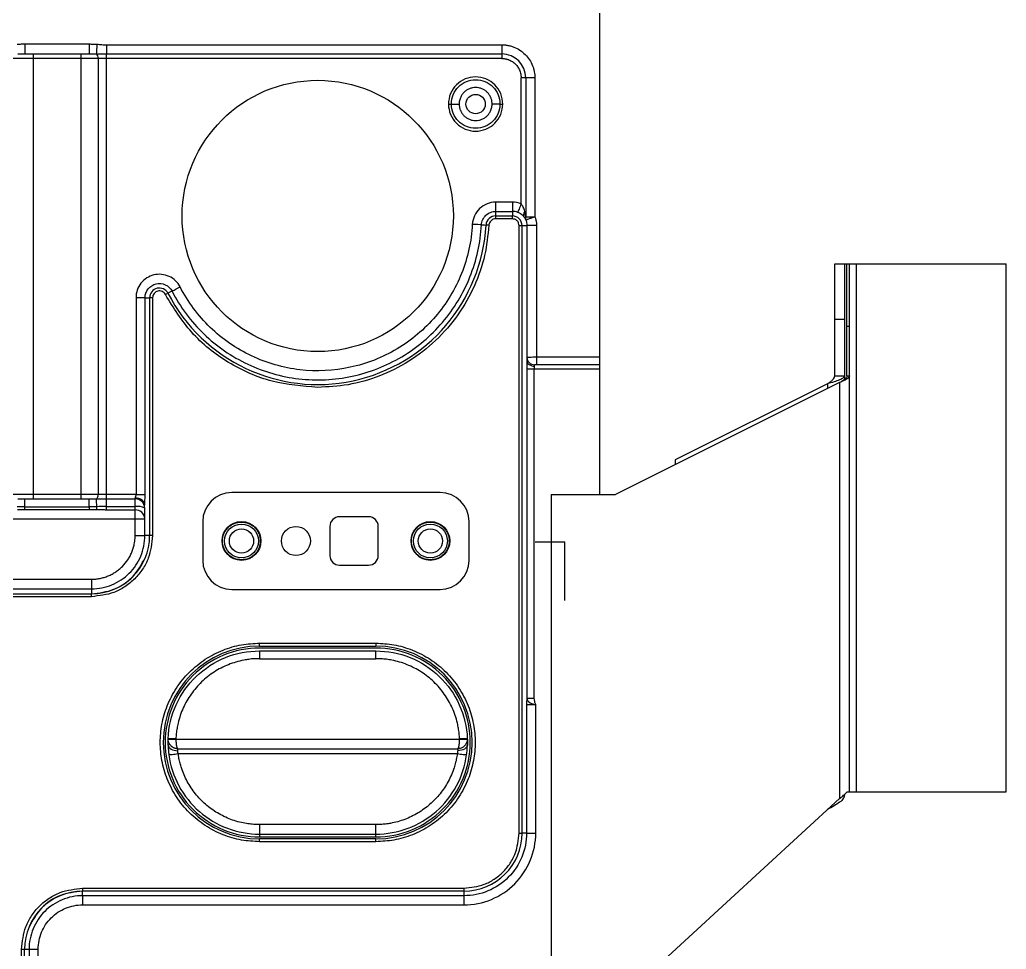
# Model space of a CAD drawing. Header units: millimetres. Extents: x -1 to 1576, y 30 to 633.
# Drawn here: x 1461.4 to 1563.3, y 85.2 to 181.1 of the extents above; entities that cross this region are included whole.
import ezdxf

# ---------------------------------------------------------------- set-up
doc = ezdxf.new("R2010")
doc.units = ezdxf.units.MM
doc.header["$PDSIZE"] = -1

msp = doc.modelspace()

# ---------------------------------------------------------------- linework, layer by layer
at = {"color": 7, "linetype": 'Continuous', "lineweight": 25}
for p, q in [((1521.3, 132.11), (1521.3, 231.13)), ((1461.97, 178.61), (1468.59, 178.61)), ((1470.38, 178.53), (1511.19, 178.53)), ((1511.19, 178.53), (1511.19, 177.11)), ((1461.92, 177.61), (1461.97, 177.62)), ((1461.97, 177.61), (1468.59, 177.61)), ((1462.8, 177.61), (1462.8, 131.61)), ((1467.76, 131.61), (1467.76, 177.61)), ((1470.38, 177.58), (1511.19, 177.58)), ((1470.38, 131.64), (1470.38, 177.58)), ((1511.19, 177.11), (1419.37, 177.11)), ((1469.51, 177.11), (1469.51, 132.11)), ((1514.61, 175.11), (1513.19, 175.11)), ((1513.19, 162.1), (1513.19, 175.11)), ((1513.66, 175.11), (1513.66, 160.78)), ((1514.61, 175.11), (1514.61, 160.78)), ((1512.28, 162.28), (1510.56, 162.28)), ((1510.56, 161.33), (1512.28, 161.33)), ((1509.86, 159.9), (1509.57, 159.92)), ((1510.56, 160.86), (1512.28, 160.86)), ((1510.56, 160.56), (1510.56, 160.86)), ((1512.28, 160.56), (1510.56, 160.56)), ((1512.28, 160.56), (1512.28, 160.86)), ((1513.66, 160.78), (1514.61, 160.78)), ((1512.98, 97.16), (1512.98, 159.86)), ((1512.98, 159.86), (1513.28, 159.86)), ((1513.28, 97.16), (1513.28, 159.86)), ((1513.78, 159.86), (1513.78, 146.24)), ((1514.78, 159.86), (1514.78, 146.31)), ((1545.57, 144.35), (1545.57, 155.91)), ((1545.57, 155.91), (1563.27, 155.91)), ((1546.57, 155.91), (1546.57, 143.99)), ((1546.82, 144.35), (1546.82, 155.91)), ((1547.08, 101.41), (1547.08, 155.91)), ((1547.78, 155.91), (1547.78, 101.41)), ((1563.27, 101.41), (1563.27, 155.91)), ((1476.46, 152.74), (1476.73, 152.88)), ((1473.43, 152.42), (1473.43, 132.11)), ((1474.37, 132.11), (1474.37, 152.42)), ((1474.84, 152.42), (1474.84, 127.86)), ((1475.14, 152.42), (1474.84, 152.42)), ((1475.14, 152.42), (1475.14, 127.86)), ((1545.57, 150.19), (1546.57, 150.19)), ((1547.08, 149.46), (1546.82, 149.46)), ((1514.78, 146.31), (1521.3, 146.31)), ((1513.77, 145.04), (1513.77, 111.07)), ((1521.3, 145.04), (1514.55, 145.04)), ((1514.55, 111.07), (1514.55, 145.04)), ((1514.58, 145.49), (1514.58, 145.5)), ((1514.58, 145.48), (1514.58, 145.49)), ((1514.58, 145.46), (1514.58, 145.48)), ((1514.58, 145.44), (1514.58, 145.46)), ((1514.58, 145.43), (1514.58, 145.44)), ((1514.58, 145.4), (1514.58, 145.43)), ((1514.58, 145.38), (1514.58, 145.4)), ((1514.58, 145.36), (1514.58, 145.38)), ((1514.78, 145.53), (1521.3, 145.53)), ((1546.07, 143.67), (1522.93, 132.11)), ((1545.57, 144.35), (1546.57, 144.35)), ((1546.07, 143.67), (1546.07, 100.73)), ((1546.82, 144.35), (1547.08, 144.35)), ((1544.82, 143.53), (1529.1, 135.68)), ((1544.82, 143.53), (1544.82, 143.04)), ((1529.1, 135.68), (1529.1, 135.19)), ((1473.43, 132.11), (1419.37, 132.11)), ((1461.97, 131.6), (1461.87, 131.61)), ((1468.59, 131.61), (1461.97, 131.61)), ((1468.64, 131.61), (1468.59, 131.61)), ((1473.34, 131.64), (1470.38, 131.64)), ((1473.34, 127.86), (1473.34, 131.74)), ((1504.82, 132.31), (1483.32, 132.31)), ((1516.3, 132.11), (1516.3, 80.91)), ((1516.3, 132.11), (1522.93, 132.11)), ((1461.97, 130.84), (1468.59, 130.84)), ((1468.59, 130.51), (1461.97, 130.51)), ((1468.59, 130.84), (1468.59, 130.51)), ((1470.38, 130.87), (1473.34, 130.87)), ((1473.34, 130.5), (1470.38, 130.5)), ((1474.32, 131.14), (1474.35, 131.26)), ((1189.77, 129.61), (1474.34, 129.61)), ((1474.34, 127.86), (1474.34, 129.61)), ((1497.44, 129.81), (1494.44, 129.81)), ((1480.32, 129.31), (1480.32, 125.31)), ((1493.44, 128.81), (1493.44, 125.81)), ((1498.44, 125.81), (1498.44, 128.81)), ((1507.82, 125.31), (1507.82, 129.31)), ((1475.14, 127.86), (1474.84, 127.86)), ((1494.44, 124.81), (1497.44, 124.81)), ((1423.28, 123.36), (1468.84, 123.36)), ((1423.28, 122.36), (1468.84, 122.36)), ((1483.32, 122.31), (1504.82, 122.31)), ((1423.28, 121.86), (1468.84, 121.86)), ((1468.84, 121.56), (1423.28, 121.56)), ((1468.84, 121.56), (1468.84, 121.86)), ((1486.19, 116.76), (1498.19, 116.76)), ((1486.19, 116.46), (1486.19, 116.76)), ((1486.19, 116.46), (1498.19, 116.46)), ((1498.19, 116.26), (1486.19, 116.26)), ((1498.19, 116.76), (1498.19, 116.46)), ((1486.19, 115.96), (1498.19, 115.96)), ((1486.19, 115.16), (1498.19, 115.16)), ((1513.75, 110.41), (1513.75, 97.16)), ((1514.7, 97.16), (1514.7, 110.41)), ((1477.55, 106.87), (1477.55, 106.86)), ((1477.55, 106.86), (1506.83, 106.86)), ((1506.83, 106.86), (1506.83, 106.87)), ((1507.63, 106.17), (1507.63, 106.18)), ((1477.75, 105.86), (1506.63, 105.86)), ((1477.78, 105.36), (1506.6, 105.36)), ((1546.57, 101.15), (1546.57, 101.09)), ((1546.83, 101.41), (1563.27, 101.41)), ((1546.07, 100.73), (1524.51, 80.91)), ((1498.19, 98.03), (1486.19, 98.03)), ((1486.19, 97.05), (1498.19, 97.05)), ((1486.19, 96.76), (1498.19, 96.76)), ((1512.98, 97.16), (1513.28, 97.16)), ((1486.19, 96.26), (1486.19, 96.56)), ((1498.19, 96.56), (1486.19, 96.56)), ((1498.19, 96.26), (1486.19, 96.26)), ((1498.19, 96.26), (1498.19, 96.56)), ((1467.92, 91.46), (1507.28, 91.46)), ((1467.92, 91.46), (1467.92, 91.16)), ((1507.28, 91.16), (1467.92, 91.16)), ((1507.28, 90.69), (1467.92, 90.69)), ((1507.28, 91.46), (1507.28, 91.16)), ((1467.92, 89.75), (1507.28, 89.75)), ((1461.62, 55.16), (1461.62, 85.16)), ((1461.62, 85.16), (1461.92, 85.16)), ((1461.92, 55.16), (1461.92, 85.16)), ((1462.39, 85.16), (1462.39, 80.59)), ((1463.34, 80.59), (1463.34, 85.16))]:
    msp.add_line(p, q, dxfattribs=at)
at = {"color": 7, "linetype": 'Continuous'}
for q in [(1514.63, 127.18), (1517.65, 121.15)]:
    msp.add_line((1517.65, 127.18), q, dxfattribs=at)
at = {"color": 7, "linetype": 'Continuous', "lineweight": 25}
for centre, radius in [((1492.19, 160.86), 14), ((1484.32, 127.31), 2), ((1484.32, 127.31), 1.75), ((1484.32, 127.31), 1.25), ((1489.94, 127.31), 1.5), ((1503.82, 127.31), 2), ((1503.82, 127.31), 1.75), ((1503.82, 127.31), 1.25)]:
    msp.add_circle(centre, radius, dxfattribs=at)
at = {"color": 141}
msp.add_circle((1508.49, 172.41), 1, dxfattribs=at)
at = {"color": 7, "linetype": 'Continuous', "lineweight": 25}
for centre, radius, start, end in [((1468.95, 177.19), 0.562, 352.1767, 47.5651), ((1511.19, 175.11), 2.47, 360, 90), ((1492.19, 160.86), 17.4, 207.3038, 356.8846), ((1510.56, 159.86), 1, 90, 176.8846), ((1512.28, 159.86), 1, 0, 90), ((1475.84, 152.42), 1, 27.3038, 180), ((1468.95, 132.04), 0.562, 312.435, 7.8232), ((1473.37, 130.67), 0.973, 1.7358, 91.6365), ((1483.32, 129.31), 3, 90, 180), ((1504.82, 129.31), 3, 0, 90), ((1473.58, 129.25), 1.63, 62.3785, 98.5569), ((1473.39, 129.56), 0.951, 3.4615, 93.0865), ((1494.44, 128.81), 1, 90, 180), ((1497.44, 128.81), 1, 360, 90), ((1468.84, 127.86), 6, 270, 0), ((1483.32, 125.31), 3, 180, 270), ((1494.44, 125.81), 1, 180, 270), ((1497.44, 125.81), 1, 270, 0), ((1504.82, 125.31), 3, 270, 0), ((1486.19, 106.51), 9.95, 90, 270), ((1498.19, 106.51), 9.95, 270, 90), ((1477.75, 106.86), 1, 177.6264, 180), ((1506.63, 106.86), 1, 0, 2.3737), ((1507.28, 97.16), 6, 270, 0), ((1467.92, 85.16), 6, 90, 180)]:
    msp.add_arc(centre, radius, start, end, dxfattribs=at)
for points, knots in [([(1461.15, 178.59), (1461.21, 178.59), (1461.33, 178.6), (1461.52, 178.61), (1461.74, 178.61), (1461.89, 178.61), (1461.97, 178.61)], [0, 0, 0, 0, 0.207871, 0.443757, 0.707773, 1, 1, 1, 1]), ([(1461.97, 178.61), (1461.97, 178.35), (1461.97, 178.09), (1461.97, 177.72), (1461.97, 177.61), (1461.97, 177.61)], [0, 0, 0, 0, 0.5, 0.5, 1, 1, 1, 1]), ([(1468.59, 178.61), (1468.74, 178.61), (1469.02, 178.61), (1469.29, 178.59), (1469.41, 178.59)], [0, 0, 0, 0, 0.556213, 1, 1, 1, 1]), ([(1468.59, 178.61), (1468.59, 178.48), (1468.59, 178.35), (1468.59, 178.11), (1468.59, 178), (1468.59, 177.81), (1468.59, 177.74), (1468.59, 177.64), (1468.59, 177.61), (1468.59, 177.61)], [0, 0, 0, 0, 0.25, 0.25, 0.5, 0.5, 0.75, 0.75, 1, 1, 1, 1]), ([(1469.41, 178.59), (1469.39, 178.35), (1469.37, 178.12), (1469.34, 177.77), (1469.33, 177.64), (1469.33, 177.6)], [0, 0, 0, 0, 0.5, 0.5, 1, 1, 1, 1]), ([(1469.41, 178.59), (1469.49, 178.58), (1469.66, 178.57), (1469.91, 178.54), (1470.15, 178.53), (1470.3, 178.53), (1470.38, 178.53)], [0, 0, 0, 0, 0.26275, 0.514851, 0.767475, 1, 1, 1, 1]), ([(1470.38, 178.53), (1470.38, 178.32), (1470.38, 178.12), (1470.38, 177.78), (1470.38, 177.65), (1470.38, 177.58)], [0, 0, 0, 0, 0.5, 0.5, 1, 1, 1, 1]), ([(1511.19, 178.53), (1511.25, 178.53), (1511.38, 178.52), (1511.56, 178.51), (1511.74, 178.48), (1511.92, 178.45), (1512.1, 178.41), (1512.27, 178.35), (1512.61, 178.23), (1513.08, 177.99), (1513.62, 177.54), (1514.07, 177), (1514.33, 176.49), (1514.48, 176.07), (1514.55, 175.75), (1514.6, 175.44), (1514.6, 175.22), (1514.61, 175.11)], [0, 0, 0, 0, 0.034552, 0.068858, 0.103016, 0.137128, 0.171294, 0.205615, 0.240191, 0.37006, 0.500029, 0.629897, 0.759866, 0.820152, 0.879909, 0.939678, 1, 1, 1, 1]), ([(1511.19, 177.11), (1511.23, 177.11), (1511.32, 177.11), (1511.44, 177.1), (1511.57, 177.08), (1511.69, 177.05), (1511.81, 177.02), (1512.02, 176.94), (1512.3, 176.8), (1512.61, 176.54), (1512.87, 176.22), (1513.04, 175.9), (1513.13, 175.61), (1513.18, 175.36), (1513.19, 175.2), (1513.19, 175.11)], [0, 0, 0, 0, 0.040276, 0.080243, 0.120058, 0.159883, 0.199877, 0.240199, 0.370043, 0.500057, 0.629901, 0.759916, 0.840121, 0.919721, 1, 1, 1, 1]), ([(1511.29, 172.41), (1511.29, 172.78), (1511.22, 173.15), (1510.94, 173.82), (1510.73, 174.13), (1510.21, 174.65), (1509.9, 174.86), (1509.22, 175.14), (1508.86, 175.21), (1508.12, 175.21), (1507.76, 175.14), (1507.08, 174.86), (1506.77, 174.65), (1506.25, 174.13), (1506.04, 173.82), (1505.76, 173.15), (1505.69, 172.78), (1505.69, 172.41)], [0, 0, 0, 0, 0.125, 0.125, 0.25, 0.25, 0.375, 0.375, 0.5, 0.5, 0.625, 0.625, 0.75, 0.75, 0.875, 0.875, 1, 1, 1, 1]), ([(1505.99, 172.41), (1505.99, 172.74), (1506.06, 173.07), (1506.31, 173.67), (1506.49, 173.95), (1506.95, 174.41), (1507.23, 174.6), (1507.84, 174.85), (1508.16, 174.91), (1508.82, 174.91), (1509.15, 174.85), (1509.75, 174.6), (1510.03, 174.41), (1510.49, 173.95), (1510.68, 173.67), (1510.93, 173.07), (1510.99, 172.74), (1510.99, 172.41)], [0, 0, 0, 0, 0.125, 0.125, 0.25, 0.25, 0.375, 0.375, 0.5, 0.5, 0.625, 0.625, 0.75, 0.75, 0.875, 0.875, 1, 1, 1, 1]), ([(1510.19, 172.41), (1510.19, 172.46), (1510.19, 172.55), (1510.17, 172.68), (1510.15, 172.81), (1510.11, 172.94), (1510.04, 173.13), (1509.91, 173.36), (1509.7, 173.62), (1509.44, 173.84), (1509.15, 173.99), (1508.83, 174.09), (1508.49, 174.12), (1508.16, 174.09), (1507.84, 173.99), (1507.54, 173.84), (1507.28, 173.62), (1507.07, 173.36), (1506.93, 173.1), (1506.84, 172.85), (1506.8, 172.64), (1506.79, 172.49), (1506.79, 172.41)], [0, 0, 0, 0, 0.025179, 0.05013, 0.075011, 0.099978, 0.125186, 0.187587, 0.250092, 0.312501, 0.375011, 0.437474, 0.50004, 0.562505, 0.625066, 0.687464, 0.749971, 0.812374, 0.874873, 0.916678, 0.958145, 1, 1, 1, 1]), ([(1505.69, 172.41), (1505.77, 172.41), (1505.85, 172.41), (1505.96, 172.41), (1505.99, 172.41), (1505.99, 172.41)], [0, 0, 0, 0, 0.5, 0.5, 1, 1, 1, 1]), ([(1505.69, 172.41), (1505.69, 172.05), (1505.76, 171.68), (1506.04, 171), (1506.25, 170.69), (1506.77, 170.17), (1507.08, 169.97), (1507.76, 169.69), (1508.12, 169.61), (1508.86, 169.61), (1509.22, 169.69), (1509.9, 169.97), (1510.21, 170.17), (1510.73, 170.69), (1510.94, 171), (1511.22, 171.68), (1511.29, 172.05), (1511.29, 172.41)], [0, 0, 0, 0, 0.125, 0.125, 0.25, 0.25, 0.375, 0.375, 0.5, 0.5, 0.625, 0.625, 0.75, 0.75, 0.875, 0.875, 1, 1, 1, 1]), ([(1510.99, 172.41), (1510.99, 172.09), (1510.93, 171.76), (1510.68, 171.15), (1510.49, 170.88), (1510.03, 170.41), (1509.75, 170.23), (1509.15, 169.98), (1508.82, 169.91), (1508.16, 169.91), (1507.84, 169.98), (1507.23, 170.23), (1506.95, 170.41), (1506.49, 170.88), (1506.31, 171.15), (1506.06, 171.76), (1505.99, 172.09), (1505.99, 172.41)], [0, 0, 0, 0, 0.125, 0.125, 0.25, 0.25, 0.375, 0.375, 0.5, 0.5, 0.625, 0.625, 0.75, 0.75, 0.875, 0.875, 1, 1, 1, 1]), ([(1505.99, 172.41), (1505.99, 172.41), (1506.08, 172.41), (1506.37, 172.41), (1506.58, 172.41), (1506.79, 172.41)], [0, 0, 0, 0, 0.5, 0.5, 1, 1, 1, 1]), ([(1506.79, 172.41), (1506.79, 172.37), (1506.79, 172.28), (1506.81, 172.15), (1506.84, 172.02), (1506.87, 171.89), (1506.94, 171.7), (1507.07, 171.46), (1507.28, 171.2), (1507.54, 170.99), (1507.84, 170.83), (1508.16, 170.73), (1508.49, 170.7), (1508.82, 170.73), (1509.15, 170.83), (1509.44, 170.99), (1509.7, 171.2), (1509.91, 171.46), (1510.05, 171.73), (1510.14, 171.97), (1510.18, 172.19), (1510.19, 172.34), (1510.19, 172.41)], [0, 0, 0, 0, 0.0251076, 0.050018, 0.0748867, 0.0998699, 0.1251219, 0.1875141, 0.2500786, 0.3124839, 0.374988, 0.437452, 0.5000173, 0.5624818, 0.6250467, 0.6874531, 0.7499618, 0.8123666, 0.874868, 0.9166765, 0.9581445, 1, 1, 1, 1]), ([(1510.99, 172.41), (1510.99, 172.41), (1510.9, 172.41), (1510.61, 172.41), (1510.4, 172.41), (1510.19, 172.41)], [0, 0, 0, 0, 0.5, 0.5, 1, 1, 1, 1]), ([(1510.99, 172.41), (1510.99, 172.41), (1511.02, 172.41), (1511.13, 172.41), (1511.21, 172.41), (1511.29, 172.41)], [0, 0, 0, 0, 0.5, 0.5, 1, 1, 1, 1]), ([(1510.56, 162.28), (1510.26, 162.28), (1509.95, 162.22), (1509.39, 161.99), (1509.13, 161.83), (1508.68, 161.41), (1508.5, 161.15), (1508.25, 160.6), (1508.17, 160.3), (1508.15, 159.99)], [0, 0, 0, 0, 0.25, 0.25, 0.5, 0.5, 0.75, 0.75, 1, 1, 1, 1]), ([(1510.56, 161.33), (1510.56, 161.4), (1510.56, 161.53), (1510.56, 161.87), (1510.56, 162.07), (1510.56, 162.28)], [0, 0, 0, 0, 0.5, 0.5, 1, 1, 1, 1]), ([(1512.28, 162.28), (1512.28, 162.07), (1512.28, 161.87), (1512.28, 161.53), (1512.28, 161.4), (1512.28, 161.33)], [0, 0, 0, 0, 0.5, 0.5, 1, 1, 1, 1]), ([(1513.19, 162.1), (1513.11, 161.91), (1513.04, 161.72), (1512.91, 161.41), (1512.86, 161.29), (1512.84, 161.23)], [0, 0, 0, 0, 0.5, 0.5, 1, 1, 1, 1]), ([(1513.56, 161.32), (1513.52, 161.49), (1513.47, 161.63), (1513.34, 161.89), (1513.27, 162), (1513.19, 162.1)], [0, 0, 0, 0, 0.5, 0.5, 1, 1, 1, 1]), ([(1509.09, 159.94), (1509.1, 160.13), (1509.15, 160.31), (1509.31, 160.65), (1509.42, 160.8), (1509.69, 161.06), (1509.85, 161.16), (1510.19, 161.3), (1510.38, 161.33), (1510.56, 161.33)], [0, 0, 0, 0, 0.25, 0.25, 0.5, 0.5, 0.75, 0.75, 1, 1, 1, 1]), ([(1510.56, 160.86), (1510.56, 160.97), (1510.56, 161.07), (1510.56, 161.24), (1510.56, 161.3), (1510.56, 161.33)], [0, 0, 0, 0, 0.5, 0.5, 1, 1, 1, 1]), ([(1512.28, 161.33), (1512.28, 161.3), (1512.28, 161.24), (1512.28, 161.07), (1512.28, 160.97), (1512.28, 160.86)], [0, 0, 0, 0, 0.5, 0.5, 1, 1, 1, 1]), ([(1513.5, 160.74), (1513.48, 160.77), (1513.43, 160.82), (1513.36, 160.9), (1513.29, 160.96), (1513.19, 161.04), (1513.04, 161.14), (1512.9, 161.2), (1512.84, 161.23)], [0, 0, 0, 0, 0.1349563, 0.2592731, 0.3729772, 0.4762086, 0.7421411, 1, 1, 1, 1]), ([(1513.56, 161.32), (1513.49, 161.21), (1513.45, 161.1), (1513.43, 160.9), (1513.45, 160.81), (1513.5, 160.74)], [0, 0, 0, 0, 0.5, 0.5, 1, 1, 1, 1]), ([(1477.15, 153.1), (1477.99, 151.46), (1479.11, 149.96), (1481.76, 147.4), (1483.29, 146.34), (1486.63, 144.77), (1488.42, 144.26), (1492.08, 143.84), (1493.94, 143.92), (1497.54, 144.7), (1499.28, 145.38), (1502.44, 147.27), (1503.87, 148.47), (1506.26, 151.27), (1507.22, 152.86), (1508.59, 156.28), (1508.99, 158.11), (1509.09, 159.94)], [0, 0, 0, 0, 0.125, 0.125, 0.25, 0.25, 0.375, 0.375, 0.5, 0.5, 0.625, 0.625, 0.75, 0.75, 0.875, 0.875, 1, 1, 1, 1]), ([(1508.15, 159.99), (1508.06, 158.26), (1507.68, 156.54), (1506.39, 153.31), (1505.48, 151.8), (1503.22, 149.16), (1501.87, 148.02), (1498.88, 146.24), (1497.24, 145.6), (1493.84, 144.87), (1492.08, 144.78), (1488.63, 145.18), (1486.94, 145.67), (1483.79, 147.15), (1482.34, 148.15), (1479.84, 150.57), (1478.79, 151.98), (1477.99, 153.53)], [0, 0, 0, 0, 0.125, 0.125, 0.25, 0.25, 0.375, 0.375, 0.5, 0.5, 0.625, 0.625, 0.75, 0.75, 0.875, 0.875, 1, 1, 1, 1]), ([(1509.86, 159.9), (1509.75, 158.86), (1509.53, 156.71), (1508.43, 153.57), (1506.74, 150.58), (1504.44, 147.93), (1501.67, 145.78), (1498.59, 144.25), (1495.39, 143.33), (1493.24, 143.22), (1492.19, 143.16)], [0, 0, 0, 0, 0.117096, 0.240714, 0.369096, 0.5, 0.630904, 0.759286, 0.882904, 1, 1, 1, 1]), ([(1509.09, 159.94), (1509.03, 159.95), (1508.9, 159.95), (1508.56, 159.97), (1508.36, 159.98), (1508.15, 159.99)], [0, 0, 0, 0, 0.5, 0.5, 1, 1, 1, 1]), ([(1509.09, 159.94), (1509.13, 159.94), (1509.19, 159.94), (1509.36, 159.93), (1509.46, 159.92), (1509.57, 159.92)], [0, 0, 0, 0, 0.5, 0.5, 1, 1, 1, 1]), ([(1510.56, 160.56), (1510.48, 160.55), (1510.3, 160.54), (1510.07, 160.38), (1509.91, 160.16), (1509.88, 159.99), (1509.86, 159.9)], [0, 0, 0, 0, 0.240798, 0.5, 0.759202, 1, 1, 1, 1]), ([(1512.98, 159.86), (1512.97, 159.95), (1512.96, 160.09), (1512.87, 160.25), (1512.78, 160.36), (1512.67, 160.45), (1512.51, 160.54), (1512.37, 160.55), (1512.28, 160.56)], [0, 0, 0, 0, 0.239443, 0.369477, 0.5, 0.630034, 0.760557, 1, 1, 1, 1]), ([(1513.5, 160.74), (1513.54, 160.68), (1513.57, 160.63), (1513.63, 160.52), (1513.66, 160.47), (1513.68, 160.42)], [0, 0, 0, 0, 0.5, 0.5, 1, 1, 1, 1]), ([(1513.66, 160.78), (1513.66, 160.76), (1513.64, 160.71), (1513.64, 160.62), (1513.64, 160.52), (1513.66, 160.45), (1513.68, 160.42)], [0, 0, 0, 0, 0.186596, 0.415295, 0.686526, 1, 1, 1, 1]), ([(1514.61, 160.78), (1514.48, 160.74), (1514.36, 160.69), (1514.14, 160.6), (1514.03, 160.56), (1513.86, 160.49), (1513.79, 160.46), (1513.7, 160.42), (1513.68, 160.42), (1513.68, 160.42)], [0, 0, 0, 0, 0.25, 0.25, 0.5, 0.5, 0.75, 0.75, 1, 1, 1, 1]), ([(1514.61, 160.78), (1514.62, 160.73), (1514.66, 160.64), (1514.7, 160.49), (1514.74, 160.33), (1514.76, 160.18), (1514.78, 160.02), (1514.78, 159.92), (1514.78, 159.86)], [0, 0, 0, 0, 0.16772, 0.334132, 0.499896, 0.665684, 0.832165, 1, 1, 1, 1]), ([(1513.28, 159.86), (1513.41, 159.86), (1513.54, 159.86), (1513.73, 159.86), (1513.78, 159.86), (1513.78, 159.86)], [0, 0, 0, 0, 0.5, 0.5, 1, 1, 1, 1]), ([(1514.78, 159.86), (1514.52, 159.86), (1514.26, 159.86), (1513.89, 159.86), (1513.78, 159.86), (1513.78, 159.86)], [0, 0, 0, 0, 0.5, 0.5, 1, 1, 1, 1]), ([(1477.99, 153.53), (1477.86, 153.77), (1477.7, 153.99), (1477.31, 154.36), (1477.09, 154.51), (1476.6, 154.73), (1476.34, 154.8), (1475.8, 154.85), (1475.53, 154.83), (1475.01, 154.71), (1474.76, 154.6), (1474.31, 154.31), (1474.11, 154.13), (1473.78, 153.7), (1473.65, 153.47), (1473.47, 152.96), (1473.43, 152.69), (1473.43, 152.42)], [0, 0, 0, 0, 0.125, 0.125, 0.25, 0.25, 0.375, 0.375, 0.5, 0.5, 0.625, 0.625, 0.75, 0.75, 0.875, 0.875, 1, 1, 1, 1]), ([(1474.37, 152.42), (1474.37, 152.75), (1474.48, 153.08), (1474.89, 153.59), (1475.18, 153.78), (1475.81, 153.93), (1476.15, 153.9), (1476.75, 153.63), (1477, 153.39), (1477.15, 153.1)], [0, 0, 0, 0, 0.25, 0.25, 0.5, 0.5, 0.75, 0.75, 1, 1, 1, 1]), ([(1476.46, 152.74), (1476.42, 152.81), (1476.34, 152.94), (1476.14, 153.07), (1475.91, 153.13), (1475.67, 153.11), (1475.46, 153.02), (1475.28, 152.86), (1475.16, 152.65), (1475.15, 152.5), (1475.14, 152.42)], [0, 0, 0, 0, 0.121467, 0.25, 0.378533, 0.5, 0.621467, 0.75, 0.878533, 1, 1, 1, 1]), ([(1477.15, 153.1), (1477.12, 153.08), (1477.06, 153.05), (1476.91, 152.98), (1476.82, 152.93), (1476.73, 152.88)], [0, 0, 0, 0, 0.5, 0.5, 1, 1, 1, 1]), ([(1477.15, 153.1), (1477.21, 153.13), (1477.32, 153.19), (1477.62, 153.34), (1477.8, 153.44), (1477.99, 153.53)], [0, 0, 0, 0, 0.5, 0.5, 1, 1, 1, 1]), ([(1474.37, 152.42), (1474.3, 152.42), (1474.17, 152.42), (1473.84, 152.42), (1473.63, 152.42), (1473.43, 152.42)], [0, 0, 0, 0, 0.5, 0.5, 1, 1, 1, 1]), ([(1474.37, 152.42), (1474.4, 152.42), (1474.47, 152.42), (1474.64, 152.42), (1474.74, 152.42), (1474.84, 152.42)], [0, 0, 0, 0, 0.5, 0.5, 1, 1, 1, 1]), ([(1492.19, 143.16), (1490.61, 143.29), (1487.38, 143.54), (1482.88, 145.57), (1479, 148.64), (1477.3, 151.39), (1476.46, 152.74)], [0, 0, 0, 0, 0.245264, 0.5, 0.754736, 1, 1, 1, 1]), ([(1513.78, 145.87), (1513.78, 145.83), (1513.78, 145.74), (1513.78, 145.61), (1513.77, 145.44), (1513.77, 145.25), (1513.77, 145.11), (1513.77, 145.04)], [0, 0, 0, 0, 0.156428, 0.3216028, 0.496088, 0.7453472, 1, 1, 1, 1]), ([(1513.78, 146.24), (1513.78, 146.25), (1513.79, 146.26), (1513.86, 146.27), (1513.86, 146.27)], [0, 0, 0, 0, 0.988307, 1, 1, 1, 1]), ([(1513.78, 146.24), (1513.78, 146.05), (1513.87, 145.86), (1514.16, 145.58), (1514.37, 145.5), (1514.58, 145.5)], [0, 0, 0, 0, 0.5, 0.5, 1, 1, 1, 1]), ([(1513.78, 145.87), (1513.78, 145.74), (1513.87, 145.61), (1514.17, 145.41), (1514.37, 145.36), (1514.58, 145.36)], [0, 0, 0, 0, 0.5, 0.5, 1, 1, 1, 1]), ([(1513.86, 146.27), (1513.92, 146.28), (1514.05, 146.29), (1514.39, 146.3), (1514.65, 146.31), (1514.78, 146.31)], [0, 0, 0, 0, 0.3295955, 0.6641921, 1, 1, 1, 1]), ([(1514.78, 146.31), (1514.78, 146.13), (1514.78, 145.95), (1514.78, 145.67), (1514.78, 145.57), (1514.78, 145.53)], [0, 0, 0, 0, 0.5, 0.5, 1, 1, 1, 1]), ([(1514.55, 145.04), (1514.37, 145.04), (1514.19, 145.04), (1513.91, 145.04), (1513.81, 145.04), (1513.77, 145.04)], [0, 0, 0, 0, 0.5, 0.5, 1, 1, 1, 1]), ([(1514.55, 145.04), (1514.55, 145.1), (1514.55, 145.15), (1514.57, 145.26), (1514.58, 145.31), (1514.58, 145.36)], [0, 0, 0, 0, 0.5, 0.5, 1, 1, 1, 1]), ([(1514.58, 145.5), (1514.58, 145.51), (1514.6, 145.52), (1514.68, 145.53), (1514.73, 145.53), (1514.78, 145.53)], [0, 0, 0, 0, 0.5, 0.5, 1, 1, 1, 1]), ([(1461.97, 130.84), (1461.97, 131.06), (1461.97, 131.26), (1461.97, 131.54), (1461.97, 131.61), (1461.97, 131.61)], [0, 0, 0, 0, 0.5, 0.5, 1, 1, 1, 1]), ([(1468.59, 130.84), (1468.59, 131.06), (1468.59, 131.26), (1468.59, 131.54), (1468.59, 131.61), (1468.59, 131.61)], [0, 0, 0, 0, 0.5, 0.5, 1, 1, 1, 1]), ([(1469.39, 130.85), (1469.38, 131.04), (1469.36, 131.22), (1469.34, 131.5), (1469.33, 131.59), (1469.33, 131.62)], [0, 0, 0, 0, 0.5, 0.5, 1, 1, 1, 1]), ([(1470.38, 130.87), (1470.38, 131.04), (1470.38, 131.21), (1470.38, 131.48), (1470.38, 131.58), (1470.38, 131.64)], [0, 0, 0, 0, 0.5, 0.5, 1, 1, 1, 1]), ([(1473.43, 132.11), (1473.43, 132.05), (1473.41, 131.98), (1473.38, 131.89), (1473.37, 131.86), (1473.35, 131.8), (1473.34, 131.77), (1473.34, 131.74)], [0, 0, 0, 0, 0.5, 0.5, 0.75, 0.75, 1, 1, 1, 1]), ([(1474.34, 131), (1474.34, 131.19), (1474.24, 131.38), (1473.86, 131.66), (1473.61, 131.74), (1473.34, 131.74)], [0, 0, 0, 0, 0.5, 0.5, 1, 1, 1, 1]), ([(1473.43, 132.11), (1473.63, 132.11), (1473.84, 132.11), (1474.17, 132.11), (1474.3, 132.11), (1474.37, 132.11)], [0, 0, 0, 0, 0.5, 0.5, 1, 1, 1, 1]), ([(1474.34, 131), (1474.34, 131.17), (1474.35, 131.35), (1474.36, 131.73), (1474.37, 131.92), (1474.37, 132.11)], [0, 0, 0, 0, 0.5, 0.5, 1, 1, 1, 1]), ([(1461.97, 130.51), (1461.82, 130.51), (1461.56, 130.51), (1461.3, 130.51), (1461.18, 130.51)], [0, 0, 0, 0, 0.548125, 1, 1, 1, 1]), ([(1469.38, 130.51), (1469.26, 130.51), (1469, 130.51), (1468.74, 130.51), (1468.59, 130.51)], [0, 0, 0, 0, 0.452244, 1, 1, 1, 1]), ([(1470.38, 130.5), (1470.24, 130.51), (1469.91, 130.51), (1469.58, 130.51), (1469.38, 130.51)], [0, 0, 0, 0, 0.420474, 1, 1, 1, 1]), ([(1484.32, 125.36), (1484.07, 125.39), (1483.69, 125.43), (1483.24, 125.67), (1482.93, 125.92), (1482.67, 126.23), (1482.44, 126.69), (1482.32, 127.31), (1482.44, 127.94), (1482.67, 128.39), (1482.93, 128.7), (1483.24, 128.95), (1483.69, 129.2), (1484.07, 129.24), (1484.32, 129.26)], [0, 0, 0, 0, 0.119721, 0.184817, 0.25, 0.315095, 0.380279, 0.5, 0.619721, 0.684817, 0.75, 0.815095, 0.880279, 1, 1, 1, 1]), ([(1484.32, 129.26), (1484.56, 129.24), (1484.94, 129.2), (1485.39, 128.95), (1485.7, 128.7), (1485.96, 128.39), (1486.19, 127.94), (1486.31, 127.31), (1486.19, 126.69), (1485.96, 126.23), (1485.7, 125.92), (1485.39, 125.67), (1484.94, 125.43), (1484.56, 125.39), (1484.32, 125.36)], [0, 0, 0, 0, 0.119721, 0.184817, 0.25, 0.315095, 0.380279, 0.5, 0.619721, 0.684817, 0.75, 0.815095, 0.880279, 1, 1, 1, 1]), ([(1503.82, 125.36), (1503.57, 125.39), (1503.19, 125.43), (1502.74, 125.67), (1502.43, 125.92), (1502.17, 126.23), (1501.94, 126.69), (1501.82, 127.31), (1501.94, 127.94), (1502.17, 128.39), (1502.43, 128.7), (1502.74, 128.95), (1503.19, 129.2), (1503.57, 129.24), (1503.82, 129.26)], [0, 0, 0, 0, 0.1197215, 0.1848168, 0.25, 0.3150954, 0.3802785, 0.5, 0.6197215, 0.6848168, 0.75, 0.8150954, 0.8802785, 1, 1, 1, 1]), ([(1503.82, 129.26), (1504.06, 129.24), (1504.44, 129.2), (1504.89, 128.95), (1505.2, 128.7), (1505.46, 128.39), (1505.69, 127.94), (1505.81, 127.31), (1505.69, 126.69), (1505.46, 126.23), (1505.2, 125.92), (1504.89, 125.67), (1504.44, 125.43), (1504.06, 125.39), (1503.82, 125.36)], [0, 0, 0, 0, 0.119721, 0.184817, 0.25, 0.315095, 0.380279, 0.5, 0.619721, 0.684817, 0.75, 0.815095, 0.880279, 1, 1, 1, 1]), ([(1468.84, 123.36), (1468.92, 123.36), (1469.06, 123.37), (1469.28, 123.38), (1469.5, 123.41), (1469.72, 123.45), (1469.93, 123.5), (1470.15, 123.55), (1470.36, 123.62), (1470.63, 123.73), (1470.97, 123.89), (1471.34, 124.12), (1471.7, 124.38), (1472.14, 124.77), (1472.51, 125.23), (1472.82, 125.74), (1473.01, 126.14), (1473.15, 126.55), (1473.25, 126.94), (1473.31, 127.27), (1473.34, 127.57), (1473.34, 127.76), (1473.34, 127.86)], [0, 0, 0, 0, 0.031547, 0.062862, 0.094021, 0.125099, 0.156174, 0.187323, 0.21862, 0.250143, 0.312584, 0.375119, 0.437573, 0.500113, 0.624965, 0.687426, 0.749941, 0.81239, 0.874918, 0.916604, 0.958238, 1, 1, 1, 1]), ([(1468.84, 122.36), (1469.56, 122.36), (1470.28, 122.51), (1471.61, 123.06), (1472.22, 123.47), (1473.24, 124.48), (1473.65, 125.09), (1474.2, 126.42), (1474.34, 127.14), (1474.34, 127.86)], [0, 0, 0, 0, 0.25, 0.25, 0.5, 0.5, 0.75, 0.75, 1, 1, 1, 1]), ([(1475.14, 127.86), (1475.06, 127.07), (1474.93, 125.85), (1474.14, 124.38), (1473.33, 123.38), (1472.32, 122.56), (1470.85, 121.78), (1469.63, 121.65), (1468.84, 121.56)], [0, 0, 0, 0, 0.2394568, 0.3683607, 0.5, 0.6316393, 0.7605432, 1, 1, 1, 1]), ([(1473.34, 127.86), (1473.6, 127.86), (1473.86, 127.86), (1474.23, 127.86), (1474.34, 127.86), (1474.34, 127.86)], [0, 0, 0, 0, 0.5, 0.5, 1, 1, 1, 1]), ([(1474.84, 127.86), (1474.71, 127.86), (1474.58, 127.86), (1474.4, 127.86), (1474.34, 127.86), (1474.34, 127.86)], [0, 0, 0, 0, 0.5, 0.5, 1, 1, 1, 1]), ([(1468.84, 121.86), (1469.62, 121.95), (1471.19, 122.14), (1473.23, 123.5), (1473.99, 124.87), (1474.37, 125.55)], [0, 0, 0, 0, 0.3345667, 0.6690504, 1, 1, 1, 1]), ([(1468.84, 123.36), (1468.84, 123.23), (1468.84, 123.1), (1468.84, 122.86), (1468.84, 122.75), (1468.84, 122.56), (1468.84, 122.49), (1468.84, 122.39), (1468.84, 122.36), (1468.84, 122.36)], [0, 0, 0, 0, 0.25, 0.25, 0.5, 0.5, 0.75, 0.75, 1, 1, 1, 1]), ([(1468.84, 122.36), (1468.84, 122.36), (1468.84, 122.31), (1468.84, 122.12), (1468.84, 121.99), (1468.84, 121.86)], [0, 0, 0, 0, 0.5, 0.5, 1, 1, 1, 1]), ([(1486.19, 96.26), (1485.57, 96.3), (1484.28, 96.36), (1482.37, 96.94), (1480.53, 97.88), (1478.89, 99.21), (1477.56, 100.85), (1476.61, 102.69), (1476.06, 104.6), (1475.88, 106.51), (1476.06, 108.43), (1476.61, 110.34), (1477.56, 112.17), (1478.89, 113.81), (1480.53, 115.15), (1482.37, 116.09), (1484.28, 116.66), (1485.57, 116.73), (1486.19, 116.76)], [0, 0, 0, 0, 0.058258, 0.120006, 0.18432, 0.25, 0.31568, 0.379994, 0.441742, 0.5, 0.558258, 0.620006, 0.68432, 0.75, 0.81568, 0.879994, 0.941742, 1, 1, 1, 1]), ([(1486.19, 116.26), (1484.91, 116.26), (1483.64, 116.01), (1481.28, 115.03), (1480.2, 114.31), (1478.4, 112.51), (1477.67, 111.42), (1476.7, 109.07), (1476.44, 107.79), (1476.44, 105.24), (1476.7, 103.96), (1477.67, 101.6), (1478.39, 100.52), (1480.2, 98.72), (1481.28, 97.99), (1483.64, 97.02), (1484.91, 96.76), (1486.19, 96.76)], [0, 0, 0, 0, 0.125, 0.125, 0.25, 0.25, 0.375, 0.375, 0.5, 0.5, 0.625, 0.625, 0.75, 0.75, 0.875, 0.875, 1, 1, 1, 1]), ([(1498.19, 116.76), (1498.82, 116.73), (1500.1, 116.66), (1502.01, 116.09), (1503.85, 115.15), (1505.49, 113.81), (1506.82, 112.17), (1507.77, 110.34), (1508.32, 108.43), (1508.5, 106.51), (1508.32, 104.6), (1507.77, 102.69), (1506.82, 100.85), (1505.49, 99.21), (1503.85, 97.88), (1502.01, 96.94), (1500.1, 96.36), (1498.82, 96.3), (1498.19, 96.26)], [0, 0, 0, 0, 0.058258, 0.120006, 0.18432, 0.25, 0.31568, 0.379994, 0.441742, 0.5, 0.558258, 0.620006, 0.68432, 0.75, 0.81568, 0.879994, 0.941742, 1, 1, 1, 1]), ([(1498.19, 96.76), (1499.47, 96.76), (1500.74, 97.02), (1503.1, 97.99), (1504.18, 98.72), (1505.99, 100.52), (1506.71, 101.6), (1507.69, 103.96), (1507.94, 105.24), (1507.94, 107.79), (1507.69, 109.07), (1506.71, 111.42), (1505.99, 112.51), (1504.18, 114.31), (1503.1, 115.03), (1500.74, 116.01), (1499.47, 116.26), (1498.19, 116.26)], [0, 0, 0, 0, 0.125, 0.125, 0.25, 0.25, 0.375, 0.375, 0.5, 0.5, 0.625, 0.625, 0.75, 0.75, 0.875, 0.875, 1, 1, 1, 1]), ([(1476.75, 106.9), (1476.8, 108.11), (1477.08, 109.3), (1478.07, 111.5), (1478.78, 112.5), (1480.52, 114.16), (1481.55, 114.83), (1483.78, 115.73), (1484.98, 115.96), (1486.19, 115.96)], [0, 0, 0, 0, 0.25, 0.25, 0.5, 0.5, 0.75, 0.75, 1, 1, 1, 1]), ([(1486.19, 115.16), (1486.1, 115.16), (1485.91, 115.16), (1485.64, 115.15), (1485.36, 115.13), (1485.09, 115.09), (1484.82, 115.05), (1484.37, 114.97), (1483.74, 114.82), (1482.96, 114.55), (1482.21, 114.21), (1481.25, 113.65), (1480.17, 112.79), (1479.26, 111.74), (1478.67, 110.81), (1478.29, 110.08), (1477.99, 109.31), (1477.79, 108.6), (1477.66, 107.97), (1477.58, 107.42), (1477.56, 107.06), (1477.55, 106.87)], [0, 0, 0, 0, 0.020893, 0.041744, 0.062575, 0.083406, 0.10426, 0.125156, 0.187661, 0.250205, 0.312675, 0.375191, 0.500002, 0.624814, 0.687292, 0.749804, 0.81231, 0.874858, 0.916586, 0.958243, 1, 1, 1, 1]), ([(1486.19, 115.96), (1486.19, 115.96), (1486.19, 115.88), (1486.19, 115.58), (1486.19, 115.37), (1486.19, 115.16)], [0, 0, 0, 0, 0.5, 0.5, 1, 1, 1, 1]), ([(1498.19, 115.16), (1498.19, 115.37), (1498.19, 115.58), (1498.19, 115.88), (1498.19, 115.96), (1498.19, 115.96)], [0, 0, 0, 0, 0.5, 0.5, 1, 1, 1, 1]), ([(1498.19, 115.96), (1499.4, 115.96), (1500.6, 115.73), (1502.84, 114.83), (1503.87, 114.16), (1505.6, 112.5), (1506.31, 111.5), (1507.3, 109.3), (1507.58, 108.11), (1507.63, 106.9)], [0, 0, 0, 0, 0.25, 0.25, 0.5, 0.5, 0.75, 0.75, 1, 1, 1, 1]), ([(1506.83, 106.87), (1506.83, 106.96), (1506.82, 107.15), (1506.79, 107.42), (1506.76, 107.7), (1506.72, 107.97), (1506.67, 108.24), (1506.57, 108.69), (1506.39, 109.31), (1506.09, 110.08), (1505.71, 110.81), (1505.12, 111.74), (1504.22, 112.79), (1503.13, 113.65), (1502.18, 114.21), (1501.42, 114.55), (1500.64, 114.82), (1499.93, 115), (1499.29, 115.1), (1498.74, 115.15), (1498.38, 115.16), (1498.19, 115.16)], [0, 0, 0, 0, 0.020893, 0.041744, 0.062573, 0.083402, 0.104253, 0.125146, 0.187647, 0.250189, 0.312659, 0.375179, 0.500001, 0.624824, 0.687305, 0.749818, 0.812321, 0.874866, 0.916587, 0.958242, 1, 1, 1, 1]), ([(1513.77, 111.07), (1513.81, 111.07), (1513.91, 111.07), (1514.19, 111.07), (1514.37, 111.07), (1514.55, 111.07)], [0, 0, 0, 0, 0.5, 0.5, 1, 1, 1, 1]), ([(1514.7, 110.41), (1514.49, 110.41), (1514.29, 110.41), (1513.95, 110.41), (1513.82, 110.41), (1513.75, 110.41)], [0, 0, 0, 0, 0.5, 0.5, 1, 1, 1, 1]), ([(1476.75, 106.23), (1476.74, 106.27), (1476.74, 106.33), (1476.74, 106.43), (1476.74, 106.51), (1476.74, 106.59), (1476.74, 106.66), (1476.74, 106.75), (1476.75, 106.83), (1476.75, 106.89), (1476.75, 106.9), (1476.75, 106.9)], [0, 0, 0, 0, 0.086914, 0.172111, 0.256081, 0.339337, 0.422405, 0.505815, 0.672825, 0.835894, 1, 1, 1, 1]), ([(1477.55, 106.87), (1477.34, 106.88), (1477.13, 106.89), (1476.84, 106.9), (1476.75, 106.9), (1476.75, 106.9)], [0, 0, 0, 0, 0.5, 0.5, 1, 1, 1, 1]), ([(1476.75, 106.86), (1476.75, 106.86), (1476.83, 106.86), (1477.13, 106.86), (1477.34, 106.86), (1477.55, 106.86)], [0, 0, 0, 0, 0.5, 0.5, 1, 1, 1, 1]), ([(1477.75, 105.86), (1477.71, 105.86), (1477.65, 105.87), (1477.55, 105.88), (1477.47, 105.9), (1477.39, 105.93), (1477.31, 105.96), (1477.25, 106), (1477.19, 106.04), (1477.13, 106.07), (1477.09, 106.11), (1477.01, 106.19), (1476.91, 106.31), (1476.82, 106.48), (1476.76, 106.67), (1476.75, 106.8), (1476.75, 106.86)], [0, 0, 0, 0, 0.0646289, 0.1260128, 0.1841519, 0.2390468, 0.2906981, 0.3391067, 0.3842736, 0.4262003, 0.4648888, 0.5003415, 0.6309976, 0.7577252, 0.8806721, 1, 1, 1, 1]), ([(1476.75, 106.23), (1476.75, 106.08), (1476.86, 105.93), (1477.23, 105.72), (1477.49, 105.66), (1477.74, 105.66)], [0, 0, 0, 0, 0.5, 0.5, 1, 1, 1, 1]), ([(1476.75, 106.23), (1476.75, 106.07), (1476.76, 105.9), (1476.78, 105.57), (1476.8, 105.4), (1476.82, 105.23)], [0, 0, 0, 0, 0.5, 0.5, 1, 1, 1, 1]), ([(1477.55, 106.86), (1477.55, 106.83), (1477.55, 106.77), (1477.55, 106.67), (1477.56, 106.58), (1477.56, 106.49), (1477.57, 106.4), (1477.58, 106.31), (1477.59, 106.23), (1477.61, 106.15), (1477.63, 106.07), (1477.65, 105.99), (1477.68, 105.93), (1477.71, 105.87), (1477.74, 105.87), (1477.75, 105.86)], [0, 0, 0, 0, 0.059209, 0.119323, 0.180364, 0.242351, 0.305306, 0.369245, 0.434188, 0.500152, 0.574076, 0.661018, 0.760987, 0.873982, 1, 1, 1, 1]), ([(1506.63, 105.86), (1506.64, 105.86), (1506.65, 105.87), (1506.67, 105.88), (1506.69, 105.9), (1506.71, 105.93), (1506.72, 105.96), (1506.73, 106), (1506.75, 106.04), (1506.76, 106.07), (1506.77, 106.11), (1506.78, 106.19), (1506.8, 106.31), (1506.82, 106.48), (1506.83, 106.67), (1506.83, 106.8), (1506.83, 106.86)], [0, 0, 0, 0, 0.064723, 0.126181, 0.184373, 0.239301, 0.290965, 0.339366, 0.384504, 0.426382, 0.465002, 0.500365, 0.631117, 0.757873, 0.880781, 1, 1, 1, 1]), ([(1507.63, 106.86), (1507.63, 106.83), (1507.63, 106.77), (1507.62, 106.67), (1507.59, 106.58), (1507.56, 106.49), (1507.52, 106.4), (1507.47, 106.31), (1507.41, 106.23), (1507.34, 106.15), (1507.25, 106.07), (1507.13, 105.99), (1506.99, 105.93), (1506.82, 105.87), (1506.7, 105.87), (1506.63, 105.86)], [0, 0, 0, 0, 0.059272, 0.119431, 0.1805, 0.242498, 0.305447, 0.369364, 0.434267, 0.500175, 0.574255, 0.661273, 0.761236, 0.874147, 1, 1, 1, 1]), ([(1507.64, 106.23), (1507.63, 106.08), (1507.52, 105.93), (1507.15, 105.72), (1506.9, 105.66), (1506.64, 105.66)], [0, 0, 0, 0, 0.5, 0.5, 1, 1, 1, 1]), ([(1507.63, 106.9), (1507.63, 106.9), (1507.55, 106.9), (1507.25, 106.89), (1507.04, 106.88), (1506.83, 106.87)], [0, 0, 0, 0, 0.5, 0.5, 1, 1, 1, 1]), ([(1506.83, 106.86), (1507.04, 106.86), (1507.25, 106.86), (1507.55, 106.86), (1507.63, 106.86), (1507.63, 106.86)], [0, 0, 0, 0, 0.5, 0.5, 1, 1, 1, 1]), ([(1507.56, 105.23), (1507.58, 105.4), (1507.6, 105.57), (1507.63, 105.9), (1507.63, 106.07), (1507.64, 106.23)], [0, 0, 0, 0, 0.5, 0.5, 1, 1, 1, 1]), ([(1507.63, 106.9), (1507.63, 106.9), (1507.63, 106.9), (1507.63, 106.89), (1507.63, 106.86), (1507.64, 106.83), (1507.64, 106.78), (1507.64, 106.72), (1507.64, 106.63), (1507.64, 106.51), (1507.64, 106.38), (1507.64, 106.28), (1507.64, 106.23)], [0, 0, 0, 0, 0.082547, 0.164215, 0.245627, 0.32741, 0.410185, 0.494548, 0.619271, 0.745569, 0.872372, 1, 1, 1, 1]), ([(1476.82, 105.23), (1476.87, 105.24), (1477, 105.26), (1477.34, 105.3), (1477.56, 105.33), (1477.78, 105.36)], [0, 0, 0, 0, 0.5, 0.5, 1, 1, 1, 1]), ([(1476.82, 105.23), (1476.97, 104.11), (1477.33, 103.02), (1478.4, 101.03), (1479.12, 100.13), (1480.82, 98.64), (1481.81, 98.05), (1483.93, 97.26), (1485.06, 97.05), (1486.19, 97.05)], [0, 0, 0, 0, 0.25, 0.25, 0.5, 0.5, 0.75, 0.75, 1, 1, 1, 1]), ([(1477.74, 105.66), (1477.74, 105.72), (1477.74, 105.77), (1477.75, 105.84), (1477.75, 105.86), (1477.75, 105.86)], [0, 0, 0, 0, 0.5, 0.5, 1, 1, 1, 1]), ([(1477.78, 105.36), (1477.78, 105.38), (1477.77, 105.41), (1477.75, 105.46), (1477.75, 105.52), (1477.75, 105.58), (1477.75, 105.63), (1477.75, 105.65), (1477.74, 105.66)], [0, 0, 0, 0, 0.158048, 0.318459, 0.483081, 0.731902, 0.88866, 1, 1, 1, 1]), ([(1486.19, 98.03), (1486.09, 98.03), (1485.89, 98.03), (1485.58, 98.05), (1485.28, 98.08), (1484.98, 98.11), (1484.53, 98.19), (1483.93, 98.32), (1483.21, 98.56), (1482.51, 98.86), (1481.61, 99.34), (1480.58, 100.09), (1479.7, 101.01), (1479.1, 101.83), (1478.71, 102.48), (1478.38, 103.16), (1478.14, 103.8), (1477.98, 104.37), (1477.86, 104.86), (1477.81, 105.2), (1477.78, 105.36)], [0, 0, 0, 0, 0.025063, 0.050075, 0.075069, 0.100077, 0.125131, 0.187624, 0.250158, 0.312629, 0.375153, 0.500015, 0.62488, 0.687367, 0.749882, 0.812375, 0.87491, 0.916609, 0.958256, 1, 1, 1, 1]), ([(1506.6, 105.36), (1506.58, 105.26), (1506.55, 105.06), (1506.5, 104.76), (1506.43, 104.47), (1506.35, 104.17), (1506.22, 103.74), (1506, 103.17), (1505.67, 102.48), (1505.28, 101.83), (1504.68, 101.01), (1503.8, 100.09), (1502.77, 99.34), (1501.88, 98.86), (1501.17, 98.56), (1500.45, 98.32), (1499.79, 98.17), (1499.2, 98.08), (1498.7, 98.04), (1498.36, 98.03), (1498.19, 98.03)], [0, 0, 0, 0, 0.025052, 0.050054, 0.075038, 0.100038, 0.125084, 0.187573, 0.250103, 0.312575, 0.375101, 0.499968, 0.624836, 0.687323, 0.74984, 0.812337, 0.874877, 0.916585, 0.958243, 1, 1, 1, 1]), ([(1498.19, 97.05), (1499.32, 97.05), (1500.45, 97.26), (1502.57, 98.05), (1503.56, 98.64), (1505.26, 100.13), (1505.98, 101.03), (1507.05, 103.02), (1507.41, 104.11), (1507.56, 105.23)], [0, 0, 0, 0, 0.25, 0.25, 0.5, 0.5, 0.75, 0.75, 1, 1, 1, 1]), ([(1506.64, 105.66), (1506.64, 105.65), (1506.64, 105.63), (1506.63, 105.58), (1506.63, 105.51), (1506.62, 105.44), (1506.61, 105.39), (1506.6, 105.36)], [0, 0, 0, 0, 0.1113769, 0.2681709, 0.5170822, 0.7622068, 1, 1, 1, 1]), ([(1506.6, 105.36), (1506.82, 105.33), (1507.04, 105.3), (1507.39, 105.26), (1507.51, 105.24), (1507.56, 105.23)], [0, 0, 0, 0, 0.5, 0.5, 1, 1, 1, 1]), ([(1506.63, 105.86), (1506.63, 105.86), (1506.64, 105.84), (1506.64, 105.77), (1506.64, 105.72), (1506.64, 105.66)], [0, 0, 0, 0, 0.5, 0.5, 1, 1, 1, 1]), ([(1486.19, 98.03), (1486.19, 97.8), (1486.19, 97.58), (1486.19, 97.23), (1486.19, 97.11), (1486.19, 97.05)], [0, 0, 0, 0, 0.5, 0.5, 1, 1, 1, 1]), ([(1498.19, 97.05), (1498.19, 97.11), (1498.19, 97.23), (1498.19, 97.58), (1498.19, 97.8), (1498.19, 98.03)], [0, 0, 0, 0, 0.5, 0.5, 1, 1, 1, 1]), ([(1486.19, 97.05), (1486.19, 97.04), (1486.19, 97), (1486.19, 96.9), (1486.19, 96.83), (1486.19, 96.76)], [0, 0, 0, 0, 0.5, 0.5, 1, 1, 1, 1]), ([(1498.19, 96.76), (1498.19, 96.83), (1498.19, 96.9), (1498.19, 97), (1498.19, 97.04), (1498.19, 97.05)], [0, 0, 0, 0, 0.5, 0.5, 1, 1, 1, 1]), ([(1507.28, 89.75), (1508.25, 89.75), (1509.22, 89.94), (1511.02, 90.68), (1511.84, 91.23), (1513.21, 92.61), (1513.76, 93.43), (1514.5, 95.22), (1514.7, 96.19), (1514.7, 97.16)], [0, 0, 0, 0, 0.25, 0.25, 0.5, 0.5, 0.75, 0.75, 1, 1, 1, 1]), ([(1513.75, 97.16), (1513.75, 96.31), (1513.58, 95.47), (1512.94, 93.9), (1512.46, 93.19), (1511.26, 91.99), (1510.54, 91.51), (1508.98, 90.86), (1508.13, 90.69), (1507.28, 90.69)], [0, 0, 0, 0, 0.25, 0.25, 0.5, 0.5, 0.75, 0.75, 1, 1, 1, 1]), ([(1507.28, 91.46), (1508, 91.54), (1509.1, 91.66), (1510.43, 92.37), (1511.34, 93.1), (1512.08, 94.02), (1512.79, 95.34), (1512.9, 96.45), (1512.98, 97.16)], [0, 0, 0, 0, 0.239457, 0.368361, 0.5, 0.631639, 0.760543, 1, 1, 1, 1]), ([(1513.75, 97.16), (1513.72, 97.16), (1513.65, 97.16), (1513.49, 97.16), (1513.38, 97.16), (1513.28, 97.16)], [0, 0, 0, 0, 0.5, 0.5, 1, 1, 1, 1]), ([(1513.75, 97.16), (1513.82, 97.16), (1513.95, 97.16), (1514.29, 97.16), (1514.49, 97.16), (1514.7, 97.16)], [0, 0, 0, 0, 0.5, 0.5, 1, 1, 1, 1]), ([(1461.62, 85.16), (1461.71, 85.96), (1461.83, 87.17), (1462.62, 88.64), (1463.43, 89.65), (1464.44, 90.46), (1465.91, 91.25), (1467.13, 91.38), (1467.92, 91.46)], [0, 0, 0, 0, 0.239457, 0.368361, 0.5, 0.631639, 0.760543, 1, 1, 1, 1]), ([(1467.92, 91.16), (1467.14, 91.07), (1465.57, 90.89), (1463.54, 89.53), (1462.77, 88.16), (1462.39, 87.48)], [0, 0, 0, 0, 0.334567, 0.66905, 1, 1, 1, 1]), ([(1467.92, 90.69), (1467.2, 90.69), (1466.47, 90.55), (1465.14, 89.99), (1464.52, 89.58), (1463.5, 88.56), (1463.09, 87.95), (1462.54, 86.61), (1462.39, 85.89), (1462.39, 85.16)], [0, 0, 0, 0, 0.25, 0.25, 0.5, 0.5, 0.75, 0.75, 1, 1, 1, 1]), ([(1467.92, 90.69), (1467.92, 90.73), (1467.92, 90.79), (1467.92, 90.96), (1467.92, 91.06), (1467.92, 91.16)], [0, 0, 0, 0, 0.5, 0.5, 1, 1, 1, 1]), ([(1467.92, 90.69), (1467.92, 90.62), (1467.92, 90.49), (1467.92, 90.16), (1467.92, 89.95), (1467.92, 89.75)], [0, 0, 0, 0, 0.5, 0.5, 1, 1, 1, 1]), ([(1507.28, 91.16), (1507.28, 91.06), (1507.28, 90.96), (1507.28, 90.79), (1507.28, 90.73), (1507.28, 90.69)], [0, 0, 0, 0, 0.5, 0.5, 1, 1, 1, 1]), ([(1507.28, 90.69), (1507.28, 90.62), (1507.28, 90.49), (1507.28, 90.16), (1507.28, 89.95), (1507.28, 89.75)], [0, 0, 0, 0, 0.5, 0.5, 1, 1, 1, 1]), ([(1463.34, 85.16), (1463.34, 85.76), (1463.45, 86.36), (1463.91, 87.47), (1464.25, 87.98), (1465.1, 88.83), (1465.61, 89.17), (1466.72, 89.63), (1467.32, 89.75), (1467.92, 89.75)], [0, 0, 0, 0, 0.25, 0.25, 0.5, 0.5, 0.75, 0.75, 1, 1, 1, 1]), ([(1461.92, 85.16), (1462.02, 85.16), (1462.13, 85.16), (1462.29, 85.16), (1462.36, 85.16), (1462.39, 85.16)], [0, 0, 0, 0, 0.5, 0.5, 1, 1, 1, 1]), ([(1462.39, 85.16), (1462.46, 85.16), (1462.59, 85.16), (1462.93, 85.16), (1463.13, 85.16), (1463.34, 85.16)], [0, 0, 0, 0, 0.5, 0.5, 1, 1, 1, 1])]:
    msp.add_open_spline(points, degree=3, knots=knots, dxfattribs=at)
for points in [[(1461.23, 177.6), (1461.47, 177.61), (1461.71, 177.61), (1461.97, 177.61)], [(1468.59, 177.61), (1468.85, 177.61), (1469.09, 177.61), (1469.33, 177.6)], [(1469.33, 177.6), (1469.65, 177.59), (1470.02, 177.58), (1470.38, 177.58)], [(1513.19, 162.1), (1512.9, 162.22), (1512.59, 162.28), (1512.28, 162.28)], [(1512.84, 161.23), (1512.66, 161.3), (1512.47, 161.33), (1512.28, 161.33)], [(1513.66, 160.78), (1513.64, 160.95), (1513.61, 161.14), (1513.56, 161.32)], [(1513.68, 160.42), (1513.75, 160.24), (1513.78, 160.05), (1513.78, 159.86)], [(1513.78, 146.24), (1513.78, 146.16), (1513.78, 146.03), (1513.78, 145.87)], [(1544.82, 143.53), (1544.92, 143.6), (1545.11, 143.73), (1545.36, 143.94), (1545.54, 144.14), (1545.56, 144.28), (1545.57, 144.35)], [(1546.57, 144.35), (1546.54, 144.28), (1546.49, 144.14), (1546.09, 143.94), (1545.51, 143.73), (1545.05, 143.6), (1544.82, 143.53)], [(1546.82, 144.35), (1546.81, 144.29), (1546.79, 144.18), (1546.61, 144.01), (1546.36, 143.84), (1546.17, 143.72), (1546.07, 143.67)], [(1547.08, 144.35), (1547.06, 144.29), (1547.03, 144.18), (1546.8, 144.01), (1546.47, 143.84), (1546.2, 143.72), (1546.07, 143.67)], [(1461.97, 131.61), (1461.71, 131.61), (1461.47, 131.61), (1461.23, 131.62)], [(1469.33, 131.62), (1469.09, 131.61), (1468.85, 131.61), (1468.59, 131.61)], [(1470.38, 131.64), (1470.02, 131.64), (1469.65, 131.63), (1469.33, 131.62)], [(1461.97, 130.84), (1461.71, 130.84), (1461.44, 130.85), (1461.17, 130.85)], [(1461.97, 130.51), (1461.97, 130.58), (1461.97, 130.7), (1461.97, 130.84)], [(1469.39, 130.85), (1469.12, 130.85), (1468.86, 130.84), (1468.59, 130.84)], [(1469.38, 130.51), (1469.39, 130.58), (1469.39, 130.71), (1469.39, 130.85)], [(1470.38, 130.87), (1470.06, 130.87), (1469.73, 130.86), (1469.39, 130.85)], [(1470.38, 130.5), (1470.38, 130.58), (1470.38, 130.71), (1470.38, 130.87)], [(1474.34, 129.61), (1474.34, 129.83), (1474.34, 130.23), (1474.34, 130.7)], [(1513.77, 111.07), (1513.76, 110.86), (1513.75, 110.64), (1513.75, 110.41)], [(1513.77, 111.07), (1513.81, 110.87), (1514.09, 110.57), (1514.49, 110.45), (1514.7, 110.41)], [(1514.7, 110.41), (1514.65, 110.52), (1514.58, 110.72), (1514.55, 110.96), (1514.55, 111.07)], [(1546.57, 101.09), (1546.54, 100.96), (1546.49, 100.71), (1546.09, 100.34), (1545.51, 99.96), (1545.05, 99.71), (1544.82, 99.58)], [(1546.07, 100.73), (1546.21, 100.84), (1546.5, 101.07), (1546.72, 101.29), (1546.83, 101.41)]]:
    msp.add_open_spline(points, degree=3, dxfattribs=at)
at = {"color": 7, "linetype": 'Continuous'}
msp.add_point((1517.65, 127.18), dxfattribs=at)

doc.saveas('drawing.dxf')
